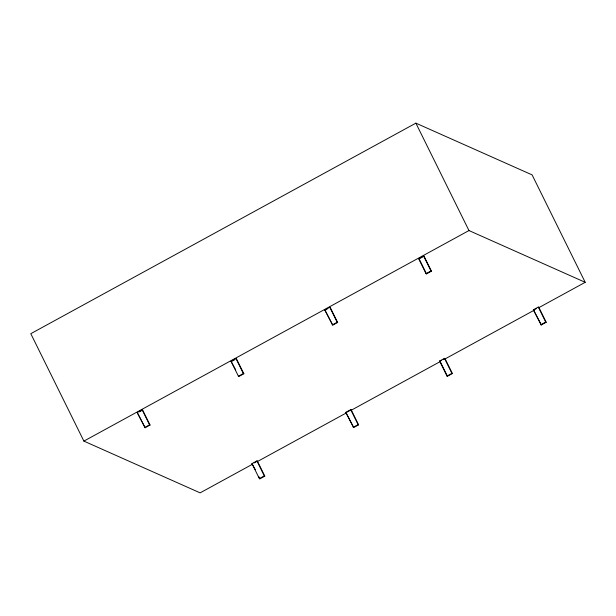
<?xml version="1.0" encoding="UTF-8"?>
<svg xmlns="http://www.w3.org/2000/svg" width="616" height="616" viewBox="0 0 616 616"><rect width="100%" height="100%" fill="white"/><g stroke="black" fill="none" stroke-linecap="round" stroke-linejoin="round"><path stroke-width="0.92" d="M538.754 307.707L585.2 282.313L532.108 174.89L415.877 123.138L30.8 333.687L83.892 441.11L200.123 492.862L252.483 464.241M83.892 441.11L468.968 230.553L585.2 282.313M137.229 412.543L142.165 409.84L142.643 410.056L150.05 425.04L145.114 427.743L137.229 412.543L145.114 427.743M231.031 361.253L235.966 358.55L236.444 358.766L243.851 373.75L238.916 376.453L238.438 376.237L231.031 361.253L235.62 369.793M324.832 309.964L329.768 307.261L330.245 307.476L337.653 322.461L332.717 325.163L324.832 309.964L332.301 324.332M418.634 258.674L423.569 255.971L424.047 256.187L431.454 271.179L426.518 273.874L426.041 273.666L418.634 258.674L419.111 258.882M139.355 411.85L142.643 410.056M231.508 361.461L234.796 359.667M325.31 310.171L326.957 309.278M419.935 258.435L424.047 256.187M144.637 427.527L149.572 424.832L150.05 425.04M238.438 376.237L243.374 373.542L243.851 373.75M332.24 324.948L337.175 322.253L337.653 322.461M426.041 273.666L430.977 270.963L431.454 271.179M251.975 463.632L256.911 460.93L257.388 461.145L264.795 476.13L259.86 478.832L259.382 478.617L251.975 463.632L255.332 469.669M345.776 412.343L350.712 409.64L351.189 409.856L358.597 424.84L353.661 427.543L345.776 412.343L353.245 426.711M439.578 361.053L444.513 358.35L444.991 358.566L452.398 373.558L447.462 376.253L446.985 376.045L439.578 361.053L441.695 360.368M533.379 309.763L538.315 307.061L538.792 307.276L546.2 322.268L541.264 324.963L533.379 309.763L541.264 324.963M254.1 462.939L257.388 461.145M346.254 412.551L350.365 410.302M443.343 359.467L444.991 358.566M533.849 309.979L536.32 308.624M257.55 461.469L346.215 412.982M350.442 410.672L439.955 361.731M445.022 358.959L534.534 310.017M259.382 478.617L264.318 475.922L264.795 476.13M353.184 427.327L358.119 424.632L358.597 424.84M446.985 376.045L451.921 373.342L452.398 373.558M540.786 324.755L545.722 322.053L546.2 322.268M538.315 307.061L545.722 322.053M415.877 123.138L468.968 230.553M423.569 255.971L430.977 270.963M419.519 259.721L426.518 273.874M444.513 358.35L451.921 373.342M440.463 362.1L447.462 376.253M329.768 307.261L337.175 322.253M350.712 409.64L358.119 424.632M235.966 358.55L243.374 373.542M256.911 460.93L264.318 475.922M258.628 476.33L259.86 478.832M142.165 409.84L149.572 424.832"/></g></svg>
